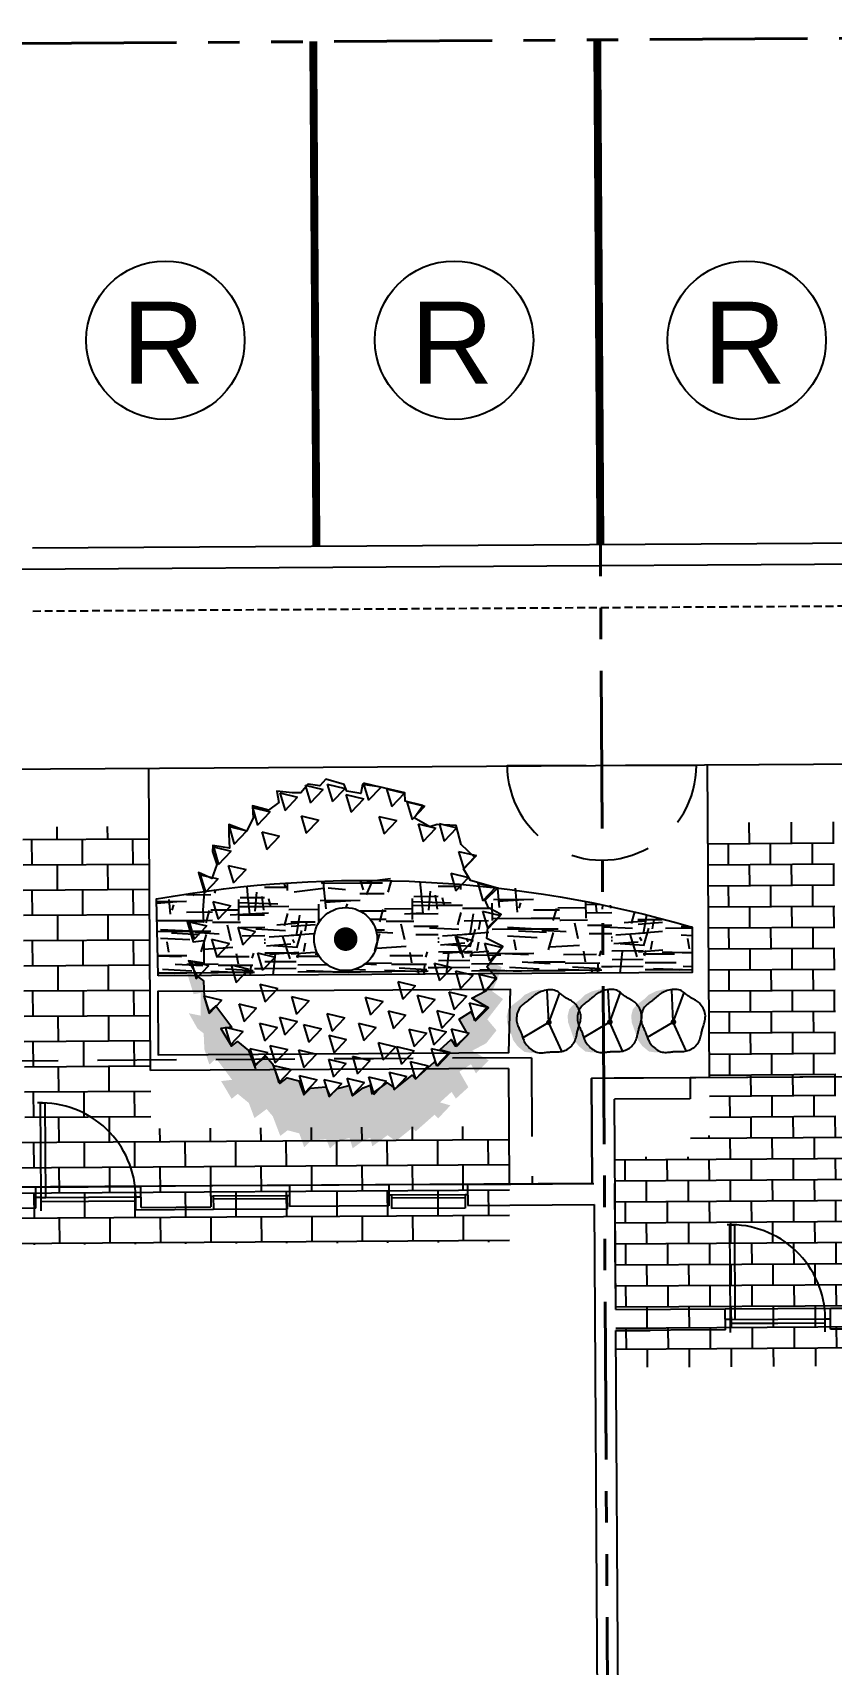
# Model space of a CAD drawing. Header units: feet. Extents: x 919634 to 928945, y 707022 to 708026.
# Drawn here: x 920883.5 to 920908.8, y 707231 to 707282.7 of the extents above; entities that cross this region are included whole.
import ezdxf
from ezdxf.enums import TextEntityAlignment as Align

# ---------------------------------------------------------------- set-up
doc = ezdxf.new("R2010")
doc.units = ezdxf.units.FT
doc.header["$LTSCALE"] = 20
doc.header["$MEASUREMENT"] = 0
for name, pattern in [('HIDDEN2', [0.1875, 0.125, -0.0625]), ('Site Plan$0$HIDDEN2', [0.1875, 0.125, -0.0625]), ('Site Plan$0$PHANTOM2', [1.25, 0.625, -0.125, 0.125, -0.125, 0.125, -0.125])]:
    doc.linetypes.add(name, pattern=pattern)
for name, color, linetype in [('-u-site-utility clear zone', 252, 'HIDDEN2'), ('-u-site-xref', 7, 'Continuous'), ('LP-ANNO-LABL-SHRB', 2, 'Continuous'), ('Site Plan$0$-u-site-bldg_interior', 252, 'Continuous'), ('Site Plan$0$-u-site-parking_overhang', 252, 'Site Plan$0$HIDDEN2'), ('Site Plan$0$A-SILL', 4, 'Continuous'), ('Site Plan$0$SP-BLDG-ROOF ABOVE', 4, 'Site Plan$0$HIDDEN2'), ('Site Plan$0$SP-LOT PAVERS', 254, 'Continuous'), ('Site Plan$0$SP-PARKING DESIGNATION', 254, 'Continuous'), ('x-Villa5-LP Block$0$L-002', 253, 'Continuous'), ('x-Villa5-LP Block$0$LK-SHRB-013M', 253, 'Continuous'), ('x-Villa5-LP Block$0$LK-SHRB-035M', 253, 'Continuous'), ('x-Villa5-LP Block$0$LK-SHRB-TRNK', 253, 'Continuous'), ('x-Villa5-LP Block$0$LK-TREE-013M', 253, 'Continuous'), ('x-Villa5-LP Block$0$LK-TREE-050M', 253, 'Continuous'), ('x-Villa5-LP Block$0$LK-TREE-TRNK', 253, 'Continuous'), ('x-Villa5-LP Block$0$LP-PATT-GRND', 253, 'Continuous'), ('x-Villa5-LP Block$0$LP-SHAR-BRDR-CONT', 253, 'Continuous'), ('x-Villa5-LP Block$0$LP-SHRB', 253, 'Continuous'), ('x-Villa5-LP Block$0$LP-TREE', 253, 'Continuous')]:
    doc.layers.add(name, color=color, linetype=linetype)
for name, color, linetype, lineweight in [('Site Plan$0$SP-CURB', 3, 'Continuous', 25), ('Site Plan$0$SP-LOT LINES', 252, 'Site Plan$0$PHANTOM2', 40), ('Site Plan$0$SP-PARKING-STRIPE', 252, 'Continuous', 25), ('Site Plan$0$SP-SIDEWALK', 2, 'Continuous', 25), ('SP-BUILDING-FOOTPRINT', 1, 'Continuous', 25)]:
    doc.layers.add(name, color=color, linetype=linetype, lineweight=lineweight)
for name, color, linetype, plot in [('x-Villa5-LP Block$0$-u-site-no_plot', 253, 'Continuous', False), ('x-Villa5-LP Block$0$LK-SHRB-SHAD', 253, 'Continuous', False), ('x-Villa5-LP Block$0$LK-TREE-SHAD', 253, 'Continuous', False)]:
    doc.layers.add(name, color=color, linetype=linetype, plot=plot)
doc.layers.get('-u-site-xref').off()
doc.styles.add('Site Plan$0$ARIAL', font='arial.ttf')

# ---------------------------------------------------------------- blocks, each defined once
blk = doc.blocks.new('Site Plan$0$DR1H902')
for p, q in [((-0.5, 0), (-0.5, 1)), ((-0.5, 1), (-0.45, 1)), ((-0.45, 0), (-0.45, 1)), ((-0.5, 0), (-0.45, 0))]:
    blk.add_line(p, q)
blk.add_arc((-0.5, 0), 1, 0, 91.707)
blk = doc.blocks.new('Site Plan$0$A$C4e4189c5')
at = {"layer": 'Site Plan$0$-u-site-bldg_interior'}
for p, q in [((-38, 4), (-40, 4)), ((-2, 5.5), (-38, 5.5)), ((-2, 4), (-38, 4)), ((-2, 4), (0, 4))]:
    blk.add_line(p, q, dxfattribs=at)
at = {"layer": 'Site Plan$0$-u-site-bldg_interior', "xscale": 35.99999999999999, "yscale": 35.99999999999999, "zscale": 95.99999999999997, "rotation": 179.9999999999935}
blk.add_blockref('Site Plan$0$DR1H902', (-20, 4), dxfattribs=at)
blk = doc.blocks.new('Site Plan')
at = {"layer": 'Site Plan$0$SP-LOT PAVERS', "extrusion": (-1.01273e-05, 0.001617, 0.999999)}
h = blk.add_hatch(dxfattribs=at)
h.set_pattern_fill('AR-B816', color=256, scale=0.1, angle=-179.6414)
h.set_pattern_definition([(180.3586, (920940.2527, 707260.8103), (0.005008, -0.799984), []), (270.3586, (920940.2527, 707260.8103), (0.804992, -0.794977), [0.8, -0.8])])
h.paths.add_polyline_path([(920882.497, 707245.198), (920887.276, 707245.228), (920898.619, 707245.299), (920898.596, 707248.966), (920887.253, 707248.895), (920887.193, 707258.478), (920883.193, 707258.452), (920883.253, 707248.87), (920882.474, 707248.865)])
h = blk.add_hatch(dxfattribs=at)
h.set_pattern_fill('AR-B816', color=256, scale=0.083333, angle=-179.6414)
h.set_pattern_definition([(180.3586, (920936.86813, 707258.7883), (0.004173, -0.666654), []), (270.3586, (920936.86813, 707258.7883), (0.670827, -0.662481), [0.666667, -0.666667])])
h.paths.add_polyline_path([(920904.964, 707248.672), (920904.349, 707248.668), (920904.354, 707248.001), (920901.95, 707247.986), (920901.991, 707241.32), (920912.824, 707241.387), (920912.806, 707244.387), (920912.139, 707244.383), (920912.116, 707248.05), (920909.71, 707248.035), (920909.706, 707248.701), (920908.964, 707248.697), (920908.904, 707258.613), (920904.904, 707258.588)])
at = {"layer": 'Site Plan$0$-u-site-bldg_interior', "extrusion": (-1.01273e-05, 0.001617, 0.999999)}
for p, q in [((920901.945, 707249.562, 0.053), (920901.219, 707249.558, 0.053)), ((920901.24, 707246.224, 0.059), (920901.219, 707249.558, 0.053)), ((920904.349, 707249.577, 0.053), (920901.945, 707249.562, 0.053)), ((920904.349, 707249.577, 0.053), (920904.354, 707248.911, 0.054)), ((920904.354, 707248.911, 0.054), (920901.95, 707248.895, 0.054)), ((920901.991, 707242.229, 0.065), (920901.95, 707248.895, 0.054)), ((920897.359, 707246.2, 0.059), (920901.302, 707246.225, 0.059)), ((920901.987, 707242.896, 0.064), (920901.966, 707246.229, 0.059)), ((920883.61, 707246.114, 0.059), (920880.633, 707246.095, 0.059)), ((920883.61, 707246.115, 0.059), (920886.943, 707246.136, 0.059)), ((920883.614, 707245.447, 0.06), (920883.61, 707246.114, 0.059)), ((920883.778, 707245.782, 0.059), (920883.612, 707245.781, 0.059)), ((920883.778, 707245.782, 0.059), (920886.778, 707245.8, 0.059)), ((920883.781, 707245.365, 0.06), (920883.778, 707245.782, 0.059)), ((920886.778, 707245.8, 0.059), (920886.945, 707245.802, 0.059)), ((920886.781, 707245.384, 0.06), (920886.778, 707245.8, 0.059)), ((920889.152, 707246.149, 0.059), (920886.943, 707246.136, 0.059)), ((920886.947, 707245.468, 0.06), (920886.943, 707246.135, 0.059)), ((920891.652, 707246.165, 0.059), (920889.152, 707246.149, 0.059)), ((920889.152, 707246.149, 0.059), (920889.157, 707245.482, 0.06)), ((920889.238, 707245.82, 0.059), (920889.155, 707245.819, 0.059)), ((920891.571, 707245.835, 0.059), (920889.238, 707245.82, 0.059)), ((920889.238, 707245.82, 0.059), (920889.241, 707245.399, 0.06)), ((920891.572, 707245.742, 0.059), (920889.238, 707245.727, 0.059)), ((920891.654, 707245.835, 0.059), (920891.571, 707245.835, 0.059)), ((920891.571, 707245.835, 0.059), (920891.574, 707245.414, 0.06)), ((920894.796, 707246.185, 0.059), (920891.652, 707246.165, 0.059)), ((920891.652, 707246.164, 0.059), (920891.657, 707245.498, 0.06)), ((920897.296, 707246.2, 0.059), (920894.796, 707246.185, 0.059)), ((920894.796, 707246.184, 0.059), (920894.801, 707245.517, 0.06)), ((920894.882, 707245.855, 0.059), (920894.798, 707245.855, 0.059)), ((920897.215, 707245.87, 0.059), (920894.882, 707245.855, 0.059)), ((920894.882, 707245.855, 0.059), (920894.884, 707245.435, 0.06)), ((920897.216, 707245.777, 0.059), (920894.882, 707245.763, 0.059)), ((920897.298, 707245.87, 0.059), (920897.215, 707245.87, 0.059)), ((920897.215, 707245.87, 0.059), (920897.218, 707245.449, 0.06)), ((920897.296, 707246.2, 0.059), (920897.3, 707245.533, 0.06)), ((920883.614, 707245.447, 0.06), (920880.638, 707245.429, 0.06)), ((920883.779, 707245.657, 0.059), (920886.779, 707245.675, 0.059)), ((920889.241, 707245.399, 0.06), (920886.781, 707245.384, 0.06)), ((920886.947, 707245.468, 0.06), (920889.157, 707245.482, 0.06)), ((920891.574, 707245.414, 0.06), (920889.241, 707245.399, 0.06)), ((920894.801, 707245.517, 0.06), (920891.657, 707245.498, 0.06)), ((920897.218, 707245.449, 0.06), (920894.884, 707245.435, 0.06)), ((920897.3, 707245.533, 0.06), (920901.304, 707245.558, 0.06)), ((920901.304, 707245.558, 0.06), (920901.544, 707207.142, 0.122)), ((920901.991, 707242.229, 0.065), (920905.463, 707242.251, 0.065)), ((920905.463, 707242.251, 0.065), (920908.796, 707242.272, 0.065)), ((920905.467, 707241.584, 0.066), (920905.463, 707242.251, 0.065)), ((920908.796, 707242.272, 0.065), (920913.708, 707242.302, 0.065)), ((920908.8, 707241.605, 0.066), (920908.796, 707242.272, 0.065)), ((920905.467, 707241.584, 0.066), (920901.996, 707241.562, 0.066)), ((920901.996, 707241.562, 0.066), (920903.079, 707241.569, 0.066)), ((920902.223, 707205.146, 0.125), (920901.996, 707241.562, 0.066)), ((920905.631, 707241.918, 0.066), (920905.465, 707241.917, 0.066)), ((920905.631, 707241.918, 0.066), (920908.631, 707241.937, 0.066)), ((920905.634, 707241.502, 0.066), (920905.631, 707241.918, 0.066)), ((920905.632, 707241.793, 0.066), (920908.632, 707241.812, 0.066)), ((920908.631, 707241.937, 0.066), (920908.798, 707241.938, 0.066)), ((920908.634, 707241.521, 0.066), (920908.631, 707241.937, 0.066)), ((920913.712, 707241.636, 0.066), (920908.8, 707241.605, 0.066))]:
    blk.add_line(p, q, dxfattribs=at)
at = {"layer": 'Site Plan$0$-u-site-parking_overhang', "ltscale": 0.1, "extrusion": (-1.01273e-05, 0.001617, 0.999999)}
blk.add_line((920883.519, 707264.373, 0.029), (920938.518, 707264.718, 0.029), dxfattribs=at)
at = {"layer": 'Site Plan$0$A-SILL', "extrusion": (-1.01273e-05, 0.001617, 0.999999)}
blk.add_line((920909.706, 707249.611, 0.053), (920904.349, 707249.577, 0.053), dxfattribs=at)
at = {"layer": 'Site Plan$0$SP-BLDG-ROOF ABOVE', "extrusion": (-1.01273e-05, 0.001617, 0.999999)}
for p, q in [((920899.321, 707250.213, 0.052), (920881.746, 707250.103, 0.052)), ((920899.321, 707250.212, 0.052), (920881.746, 707250.102, 0.052)), ((920899.321, 707250.213, 0.052), (920899.346, 707246.213, 0.059))]:
    blk.add_line(p, q, dxfattribs=at)
at = {"layer": 'Site Plan$0$SP-CURB'}
for p, q in [((920883.507, 707266.373), (920938.505, 707266.718)), ((920882.841, 707265.703), (920939.18, 707266.055))]:
    blk.add_line(p, q, dxfattribs=at)
at = {"layer": 'Site Plan$0$SP-LOT LINES', "ltscale": 0.4, "extrusion": (-1.01273e-05, 0.001617, 0.999999)}
for p, q in [((920843.074, 707282.111, 0), (920938.405, 707282.708)), ((920901.406, 707282.476, 0), (920901.969, 707192.478, 0.146))]:
    blk.add_line(p, q, dxfattribs=at)
at = {"layer": 'Site Plan$0$SP-PARKING DESIGNATION'}
for centre in [(920887.72, 707272.957), (920896.871, 707272.957), (920906.144, 707272.957)]:
    blk.add_circle(centre, 2.511, dxfattribs=at)
at = {"layer": 'Site Plan$0$SP-PARKING-STRIPE', "const_width": 0.25}
for points in [[(920892.406, 707282.43), (920892.506, 707266.43)], [(920901.406, 707282.486), (920901.506, 707266.487)]]:
    blk.add_lwpolyline(points, dxfattribs=at)
at = {"layer": 'Site Plan$0$SP-SIDEWALK'}
blk.add_line((920602.235, 707257.6), (920957.573, 707259.827), dxfattribs=at)
at = {"layer": 'Site Plan$0$SP-SIDEWALK', "extrusion": (-1.01273e-05, 0.001617, 0.999999)}
for p, q in [((920843.218, 707259.111, 0.037), (920938.549, 707259.708, 0.037)), ((920887.253, 707249.804, 0.053), (920887.193, 707259.387, 0.037)), ((920904.964, 707249.581, 0.053), (920904.904, 707259.48, 0.037)), ((920898.596, 707249.875, 0.053), (920887.253, 707249.804, 0.053)), ((920898.596, 707249.875, 0.053), (920898.619, 707246.209, 0.059))]:
    blk.add_line(p, q, dxfattribs=at)
at = {"layer": 'Site Plan$0$-u-site-bldg_interior', "extrusion": (-1.01273e-05, 0.001617, 0.999999), "xscale": 0.08333333333333341, "yscale": 0.08333333333333341, "zscale": 0.08333333333333341, "rotation": 180.3586381331032}
for p in [(920883.61, 707245.205, 1134.174), (920905.462, 707241.343, 1134.26)]:
    blk.add_blockref('Site Plan$0$A$C4e4189c5', p, dxfattribs=at)
at = {"layer": 'Site Plan$0$SP-PARKING DESIGNATION', "style": 'Site Plan$0$ARIAL'}
for p in [(920887.652, 707271.578, 0), (920896.802, 707271.578, 0), (920906.076, 707271.578, 0)]:
    blk.add_text('R', height=2.6, dxfattribs=at).set_placement(p, align=Align.CENTER)
blk = doc.blocks.new('x-Villa5-LP Block$0$TREE-EVGR-001')
at = {"layer": 'x-Villa5-LP Block$0$LK-TREE-SHAD'}
blk.add_hatch(color=256, dxfattribs=at).paths.add_polyline_path([(0.109, -0.4758), (0.1079, -0.5039), (0.1722, -0.4845), (0.1683, -0.4622), (0.2405, -0.4622), (0.2327, -0.5), (0.2814, -0.4728), (0.297, -0.4533), (0.3476, -0.4513), (0.3963, -0.4359), (0.3769, -0.4143), (0.4451, -0.3637), (0.449, -0.3988), (0.5055, -0.3656), (0.4899, -0.3462), (0.5191, -0.3111), (0.5673, -0.2935), (0.5386, -0.2546), (0.562, -0.2351), (0.6244, -0.2118), (0.6068, -0.1884), (0.6166, -0.1514), (0.6614, -0.1358), (0.64, -0.1144), (0.6361, -0.0657), (0.6653, -0.054), (0.6419, -0.0287), (0.6322, 0.0083), (0.6653, 0.0181), (0.64, 0.0531), (0.6322, 0.0745), (0.6594, 0.0804), (0.6244, 0.1291), (0.6341, 0.1427), (0.6438, 0.1544), (0.601, 0.2089), (0.6127, 0.2187), (0.5601, 0.279), (0.5717, 0.2907), (0.5308, 0.3297), (0.5211, 0.2966), (0.4879, 0.3336), (0.5094, 0.3472), (0.4735, 0.3871), (0.4236, 0.3589), (0.4003, 0.3959), (0.4295, 0.4115), (0.3886, 0.4524), (0.3574, 0.3998), (0.334, 0.4446), (0.2931, 0.4777), (0.258, 0.4485), (0.1937, 0.4991), (0.1683, 0.4644), (0.1333, 0.4806), (0.0923, 0.4952), (0.0746, 0.4614), (0.091, 0.4485), (0.1261, 0.4777), (0.167, 0.4446), (0.1904, 0.3998), (0.2216, 0.4524), (0.2625, 0.4115), (0.2333, 0.3959), (0.2566, 0.3589), (0.3065, 0.3871), (0.3424, 0.3472), (0.3209, 0.3336), (0.3541, 0.2966), (0.3638, 0.3297), (0.4047, 0.2907), (0.3931, 0.279), (0.4457, 0.2187), (0.434, 0.2089), (0.4768, 0.1544), (0.4671, 0.1427), (0.4574, 0.1291), (0.4924, 0.0804), (0.4652, 0.0745), (0.473, 0.0531), (0.4983, 0.0181), (0.4652, 0.0083), (0.4749, -0.0287), (0.4983, -0.054), (0.4691, -0.0657), (0.473, -0.1144), (0.4944, -0.1358), (0.4496, -0.1514), (0.4398, -0.1884), (0.4574, -0.2118), (0.395, -0.2351), (0.3716, -0.2546), (0.4003, -0.2935), (0.3521, -0.3111), (0.3229, -0.3462), (0.3385, -0.3656), (0.282, -0.3988), (0.2781, -0.3637), (0.2099, -0.4143), (0.2293, -0.4359), (0.1806, -0.4513), (0.13, -0.4533), (0.1144, -0.4728)])
at = {"layer": 'x-Villa5-LP Block$0$LK-TREE-013M'}
for p, q in [((-0.1749, 0.4209), (-0.1609, 0.4775)), ((-0.1189, 0.4371), (-0.1609, 0.4775)), ((-0.0858, 0.4354), (-0.0718, 0.4921)), ((-0.0297, 0.4516), (-0.0718, 0.4921)), ((0.0161, 0.4409), (0.0301, 0.4975)), ((0.0721, 0.4571), (0.0301, 0.4975)), ((0.1143, 0.4227), (0.1284, 0.4793)), ((0.1704, 0.4389), (0.1284, 0.4793)), ((-0.2768, 0.3609), (-0.2628, 0.4175)), ((-0.2208, 0.3771), (-0.2628, 0.4175)), ((-0.1749, 0.4209), (-0.1189, 0.4371)), ((-0.0858, 0.4354), (-0.0297, 0.4516)), ((0.0161, 0.4409), (0.0721, 0.4571)), ((0.1143, 0.4227), (0.1704, 0.4389)), ((0.2053, 0.3918), (0.2193, 0.4484)), ((0.2614, 0.408), (0.2193, 0.4484)), ((-0.2768, 0.3609), (-0.2208, 0.3771)), ((-0.2077, 0.3354), (-0.1937, 0.3921)), ((-0.1516, 0.3516), (-0.1937, 0.3921)), ((-0.0076, 0.3482), (0.0065, 0.4048)), ((-0.0076, 0.3482), (0.0485, 0.3643)), ((0.0485, 0.3643), (0.0065, 0.4048)), ((0.1034, 0.3482), (0.1174, 0.4048)), ((0.1034, 0.3482), (0.1595, 0.3643)), ((0.1595, 0.3643), (0.1174, 0.4048)), ((0.1702, 0.3272), (0.1842, 0.3838)), ((0.2262, 0.3433), (0.1842, 0.3838)), ((0.2053, 0.3918), (0.2614, 0.408)), ((0.2872, 0.3336), (0.3012, 0.3902)), ((0.3432, 0.3498), (0.3012, 0.3902)), ((-0.366, 0.2991), (-0.352, 0.3557)), ((-0.366, 0.2991), (-0.3099, 0.3152)), ((-0.3099, 0.3152), (-0.352, 0.3557)), ((-0.2077, 0.3354), (-0.1516, 0.3516)), ((0.0779, 0.2809), (0.092, 0.3375)), ((0.134, 0.297), (0.092, 0.3375)), ((0.1702, 0.3272), (0.2262, 0.3433)), ((0.229, 0.2882), (0.243, 0.3448)), ((0.285, 0.3043), (0.243, 0.3448)), ((0.2824, 0.2625), (0.2964, 0.3191)), ((0.2872, 0.3336), (0.3432, 0.3498)), ((0.3384, 0.2786), (0.2964, 0.3191)), ((0.349, 0.27), (0.3631, 0.3266)), ((0.4051, 0.2861), (0.3631, 0.3266)), ((-0.3648, 0.2323), (-0.3507, 0.2889)), ((-0.3087, 0.2485), (-0.3507, 0.2889)), ((0.0779, 0.2809), (0.134, 0.297)), ((0.1798, 0.2263), (0.1939, 0.283)), ((0.2359, 0.2425), (0.1939, 0.283)), ((0.229, 0.2882), (0.285, 0.3043)), ((0.2824, 0.2625), (0.3384, 0.2786)), ((0.349, 0.27), (0.4051, 0.2861)), ((-0.4351, 0.1972), (-0.4211, 0.2539)), ((-0.4351, 0.1972), (-0.3791, 0.2134)), ((-0.3791, 0.2134), (-0.4211, 0.2539)), ((-0.3648, 0.2323), (-0.3087, 0.2485)), ((0.1362, 0.1645), (0.1502, 0.2211)), ((0.1922, 0.1807), (0.1502, 0.2211)), ((0.1798, 0.2263), (0.2359, 0.2425)), ((0.2872, 0.1991), (0.3012, 0.2557)), ((0.2872, 0.1991), (0.3432, 0.2152)), ((0.3432, 0.2152), (0.3012, 0.2557)), ((0.3428, 0.159), (0.3568, 0.2156)), ((0.3988, 0.1752), (0.3568, 0.2156)), ((0.3909, 0.2027), (0.4049, 0.2593)), ((0.3909, 0.2027), (0.4469, 0.2189)), ((0.4469, 0.2189), (0.4049, 0.2593)), ((-0.4769, 0.1331), (-0.4629, 0.1898)), ((-0.4209, 0.1493), (-0.4629, 0.1898)), ((-0.3896, 0.1081), (-0.3756, 0.1648)), ((-0.3336, 0.1243), (-0.3756, 0.1648)), ((0.1362, 0.1645), (0.1922, 0.1807)), ((0.229, 0.1336), (0.243, 0.1902)), ((0.285, 0.1498), (0.243, 0.1902)), ((0.329, 0.1009), (0.3431, 0.1575)), ((0.3428, 0.159), (0.3988, 0.1752)), ((0.3851, 0.117), (0.3431, 0.1575)), ((0.4236, 0.1354), (0.4377, 0.192)), ((0.4797, 0.1516), (0.4377, 0.192)), ((-0.497, 0.0591), (-0.4829, 0.1157)), ((-0.4409, 0.0752), (-0.4829, 0.1157)), ((-0.4769, 0.1331), (-0.4209, 0.1493)), ((-0.3896, 0.1081), (-0.3336, 0.1243)), ((0.1853, 0.0609), (0.1993, 0.1175)), ((0.2413, 0.077), (0.1993, 0.1175)), ((0.229, 0.1336), (0.285, 0.1498)), ((0.329, 0.1009), (0.3851, 0.117)), ((0.4236, 0.1354), (0.4797, 0.1516)), ((0.4382, 0.07), (0.4522, 0.1266)), ((0.4942, 0.0861), (0.4522, 0.1266)), ((-0.497, 0.0591), (-0.4409, 0.0752)), ((-0.4597, 0.0038), (-0.4457, 0.0604)), ((-0.4036, 0.0199), (-0.4457, 0.0604)), ((0.1853, 0.0609), (0.2413, 0.077)), ((0.2672, 0.0391), (0.2812, 0.0957)), ((0.2672, 0.0391), (0.3232, 0.0552)), ((0.3232, 0.0552), (0.2812, 0.0957)), ((0.3727, 0.0191), (0.3867, 0.0757)), ((0.4287, 0.0352), (0.3867, 0.0757)), ((0.4382, 0.07), (0.4942, 0.0861)), ((0.4418, 0.0009), (0.4559, 0.0575)), ((0.4979, 0.017), (0.4559, 0.0575)), ((-0.4933, -0.0555), (-0.4793, 0.0011)), ((-0.4373, -0.0393), (-0.4793, 0.0011)), ((-0.4597, 0.0038), (-0.4036, 0.0199)), ((0.3054, -0.0555), (0.3194, 0.0011)), ((0.3614, -0.0393), (0.3194, 0.0011)), ((0.3727, 0.0191), (0.4287, 0.0352)), ((0.4418, 0.0009), (0.4979, 0.017)), ((-0.4933, -0.0555), (-0.4373, -0.0393)), ((0.2362, -0.061), (0.2503, -0.0043)), ((0.2362, -0.061), (0.2923, -0.0448)), ((0.2923, -0.0448), (0.2503, -0.0043)), ((0.3054, -0.0555), (0.3614, -0.0393)), ((0.3818, -0.0573), (0.3958, -0.0007)), ((0.3818, -0.0573), (0.4378, -0.0412)), ((0.4378, -0.0412), (0.3958, -0.0007)), ((0.4455, -0.0719), (0.4595, -0.0152)), ((0.5015, -0.0557), (0.4595, -0.0152)), ((-0.4899, -0.1256), (-0.4759, -0.0689)), ((-0.4338, -0.1094), (-0.4759, -0.0689)), ((-0.3933, -0.1391), (-0.3792, -0.0825)), ((-0.3372, -0.123), (-0.3792, -0.0825)), ((0.2708, -0.1355), (0.2848, -0.0789)), ((0.3269, -0.1193), (0.2848, -0.0789)), ((0.3509, -0.1519), (0.3649, -0.0953)), ((0.4069, -0.1357), (0.3649, -0.0953)), ((0.4327, -0.1501), (0.4468, -0.0934)), ((0.4455, -0.0719), (0.5015, -0.0557)), ((0.4888, -0.1339), (0.4468, -0.0934)), ((-0.4899, -0.1256), (-0.4338, -0.1094)), ((-0.466, -0.2064), (-0.452, -0.1498)), ((-0.41, -0.1903), (-0.452, -0.1498)), ((-0.3933, -0.1391), (-0.3372, -0.123)), ((0.1817, -0.1737), (0.1957, -0.1171)), ((0.2377, -0.1575), (0.1957, -0.1171)), ((0.2471, -0.2119), (0.2612, -0.1553)), ((0.3032, -0.1957), (0.2612, -0.1553)), ((0.2708, -0.1355), (0.3269, -0.1193)), ((0.3509, -0.1519), (0.4069, -0.1357)), ((0.4327, -0.1501), (0.4888, -0.1339)), ((-0.466, -0.2064), (-0.41, -0.1903)), ((0.1817, -0.1737), (0.2377, -0.1575)), ((0.2471, -0.2119), (0.3032, -0.1957)), ((0.3363, -0.2428), (0.3503, -0.1862)), ((0.3923, -0.2266), (0.3503, -0.1862)), ((0.4, -0.2319), (0.414, -0.1753)), ((0.456, -0.2157), (0.414, -0.1753)), ((-0.4206, -0.2937), (-0.4065, -0.2371)), ((-0.3645, -0.2775), (-0.4065, -0.2371)), ((-0.3423, -0.2646), (-0.3283, -0.208)), ((-0.3423, -0.2646), (-0.2863, -0.2484)), ((-0.2863, -0.2484), (-0.3283, -0.208)), ((0.0416, -0.281), (0.0556, -0.2244)), ((0.0976, -0.2648), (0.0556, -0.2244)), ((0.1416, -0.2737), (0.1557, -0.2171)), ((0.1416, -0.2737), (0.1977, -0.2575)), ((0.1977, -0.2575), (0.1557, -0.2171)), ((0.2653, -0.2755), (0.2794, -0.2189)), ((0.2653, -0.2755), (0.3214, -0.2594)), ((0.3214, -0.2594), (0.2794, -0.2189)), ((0.3363, -0.2428), (0.3923, -0.2266)), ((0.3454, -0.3064), (0.3594, -0.2498)), ((0.4014, -0.2903), (0.3594, -0.2498)), ((0.4, -0.2319), (0.456, -0.2157)), ((-0.4206, -0.2937), (-0.3645, -0.2775)), ((-0.0403, -0.3428), (-0.0263, -0.2862)), ((0.0157, -0.3266), (-0.0263, -0.2862)), ((0.0416, -0.281), (0.0976, -0.2648)), ((0.0798, -0.3646), (0.0938, -0.308)), ((0.1358, -0.3485), (0.0938, -0.308)), ((0.2035, -0.341), (0.2175, -0.2844)), ((0.2595, -0.3248), (0.2175, -0.2844)), ((0.3454, -0.3064), (0.4014, -0.2903)), ((-0.3605, -0.3683), (-0.3465, -0.3116)), ((-0.3605, -0.3683), (-0.3045, -0.3521)), ((-0.3045, -0.3521), (-0.3465, -0.3116)), ((-0.2957, -0.4188), (-0.2817, -0.3621)), ((-0.2397, -0.4026), (-0.2817, -0.3621)), ((-0.2368, -0.3719), (-0.2228, -0.3153)), ((-0.2368, -0.3719), (-0.1808, -0.3557)), ((-0.1808, -0.3557), (-0.2228, -0.3153)), ((-0.0403, -0.3428), (0.0157, -0.3266)), ((0.0798, -0.3646), (0.1358, -0.3485)), ((0.2035, -0.341), (0.2595, -0.3248)), ((0.2781, -0.3846), (0.2921, -0.328)), ((0.3341, -0.3685), (0.2921, -0.328)), ((-0.2957, -0.4188), (-0.2397, -0.4026)), ((-0.2077, -0.461), (-0.1937, -0.4044)), ((-0.1516, -0.4448), (-0.1937, -0.4044)), ((-0.1222, -0.421), (-0.1082, -0.3644)), ((-0.1222, -0.421), (-0.0661, -0.4048)), ((-0.0661, -0.4048), (-0.1082, -0.3644)), ((-0.0021, -0.4264), (0.0119, -0.3698)), ((-0.0021, -0.4264), (0.0539, -0.4103)), ((0.0539, -0.4103), (0.0119, -0.3698)), ((0.178, -0.4519), (0.192, -0.3953)), ((0.2341, -0.4357), (0.192, -0.3953)), ((0.2781, -0.3846), (0.3341, -0.3685)), ((-0.2077, -0.461), (-0.1516, -0.4448)), ((-0.0585, -0.4974), (-0.0445, -0.4407)), ((-0.0025, -0.4812), (-0.0445, -0.4407)), ((0.067, -0.4919), (0.0811, -0.4353)), ((0.1231, -0.4757), (0.0811, -0.4353)), ((0.178, -0.4519), (0.2341, -0.4357)), ((-0.0585, -0.4974), (-0.0025, -0.4812)), ((0.067, -0.4919), (0.1231, -0.4757))]:
    blk.add_line(p, q, dxfattribs=at)
at = {"layer": 'x-Villa5-LP Block$0$LK-TREE-050M'}
for points in [[(0.3015, 0.3842), (0.2566, 0.3589), (0.2333, 0.3959), (0.2625, 0.4115), (0.2216, 0.4524), (0.1904, 0.3998), (0.167, 0.4446), (0.1261, 0.4777), (0.091, 0.4485), (0.0267, 0.4991), (0.0013, 0.4485), (-0.0337, 0.4524), (-0.0747, 0.4952), (-0.0961, 0.4543), (-0.1214, 0.4446), (-0.1585, 0.4835), (-0.1838, 0.3979), (-0.2208, 0.3764), (-0.2578, 0.4115), (-0.2988, 0.3686), (-0.3592, 0.3531), (-0.3631, 0.2927), (-0.3553, 0.2693), (-0.3845, 0.2206), (-0.4235, 0.2479), (-0.4371, 0.1914), (-0.4644, 0.1914), (-0.4839, 0.1096), (-0.4917, 0.057), (-0.4625, 0.0512), (-0.4703, 0.0064), (-0.4917, -0.0014), (-0.5092, -0.0599), (-0.4878, -0.0793), (-0.4936, -0.1163), (-0.4664, -0.1397), (-0.4664, -0.167), (-0.4722, -0.2157), (-0.4352, -0.2098), (-0.4118, -0.2429), (-0.4254, -0.2936), (-0.3865, -0.2916), (-0.3455, -0.3131), (-0.367, -0.3695), (-0.3358, -0.3695), (-0.291, -0.3676), (-0.3007, -0.4202), (-0.2812, -0.4221), (-0.2403, -0.4085), (-0.1955, -0.4241), (-0.215, -0.4669), (-0.1546, -0.4494), (-0.0941, -0.4533), (-0.0571, -0.4513), (-0.0591, -0.5039), (0.0052, -0.4845), (0.0013, -0.4513), (0.0735, -0.4513), (0.0657, -0.5), (0.1144, -0.4728), (0.13, -0.4533), (0.1806, -0.4513), (0.2235, -0.4377)], [(0.3989, -0.2916), (0.3716, -0.2546), (0.395, -0.2351), (0.4574, -0.2118), (0.4398, -0.1884), (0.4496, -0.1514), (0.4944, -0.1358), (0.473, -0.1144), (0.4691, -0.0657), (0.4983, -0.054), (0.4749, -0.0287), (0.4652, 0.0083), (0.4983, 0.0181), (0.473, 0.0531), (0.4652, 0.0745), (0.4924, 0.0804), (0.4574, 0.1291), (0.4671, 0.1427), (0.4768, 0.1544), (0.434, 0.2089), (0.4457, 0.2187), (0.3931, 0.279), (0.4047, 0.2907), (0.3638, 0.3297), (0.3541, 0.2966), (0.3209, 0.3336), (0.3424, 0.3472), (0.3073, 0.3862)], [(0.2274, -0.4338), (0.2099, -0.4143), (0.2781, -0.3637), (0.282, -0.3988), (0.3385, -0.3656), (0.3229, -0.3462), (0.3521, -0.3111), (0.4106, -0.2897)]]:
    blk.add_lwpolyline(points, dxfattribs=at)
at = {"layer": 'x-Villa5-LP Block$0$LK-TREE-TRNK', "const_width": 0.0375}
blk.add_lwpolyline([(-0.007, -0.0174, 1), (0.007, 0.0174, 1)], format="xyb", close=True, dxfattribs=at)
blk = doc.blocks.new('x-Villa5-LP Block$0$SHRUB-LRG-121')
at = {"layer": 'x-Villa5-LP Block$0$LK-SHRB-SHAD'}
blk.add_hatch(color=256, dxfattribs=at).paths.add_polyline_path([(0.207, 0.499), (0.295, 0.508), (0.412, 0.491), (0.524, 0.398), (0.6, 0.292), (0.643, 0.158), (0.699, -0.002), (0.704, -0.11), (0.678, -0.216), (0.611, -0.291), (0.475, -0.393), (0.41, -0.458), (0.291, -0.516), (0.168, -0.546), (0.088, -0.542), (0.064, -0.531), (0.153, -0.508), (0.239, -0.458), (0.315, -0.391), (0.418, -0.317), (0.503, -0.222), (0.539, -0.136), (0.539, -0.008), (0.505, 0.102), (0.464, 0.184), (0.431, 0.277), (0.367, 0.385), (0.289, 0.456), (0.241, 0.484)])
at = {"layer": 'x-Villa5-LP Block$0$LK-SHRB-013M'}
for p, q in [((-0.21, 0.481), (0.003, 0.005)), ((0.003, 0.005), (-0.183, -0.49)), ((0.024, 0.012), (0.439, 0.254))]:
    blk.add_line(p, q, dxfattribs=at)
at = {"layer": 'x-Villa5-LP Block$0$LK-SHRB-035M'}
blk.add_line((0.003, -0.004), (0.025, -0.54), dxfattribs=at)
blk.add_lwpolyline([(0.366, -0.351), (0.382, -0.34), (0.398, -0.328), (0.416, -0.314), (0.433, -0.3), (0.451, -0.284), (0.467, -0.267), (0.483, -0.248), (0.497, -0.228), (0.509, -0.206), (0.519, -0.182), (0.527, -0.157), (0.534, -0.132), (0.538, -0.106), (0.54, -0.081), (0.541, -0.056), (0.539, -0.031), (0.536, -0.008), (0.532, 0.014), (0.526, 0.034), (0.519, 0.054), (0.511, 0.073), (0.504, 0.09), (0.496, 0.107), (0.489, 0.122), (0.483, 0.137), (0.477, 0.151), (0.471, 0.164), (0.466, 0.177), (0.461, 0.19), (0.456, 0.204), (0.451, 0.217), (0.446, 0.232), (0.441, 0.247), (0.435, 0.263), (0.429, 0.28), (0.421, 0.297), (0.413, 0.315), (0.403, 0.333), (0.391, 0.352), (0.378, 0.371), (0.362, 0.39), (0.345, 0.409), (0.326, 0.427), (0.305, 0.444), (0.284, 0.46), (0.262, 0.474), (0.239, 0.486), (0.215, 0.495), (0.192, 0.502), (0.168, 0.506), (0.145, 0.507), (0.122, 0.507), (0.1, 0.506), (0.079, 0.504), (0.059, 0.502), (0.04, 0.499), (0.022, 0.498), (0.006, 0.496), (-0.009, 0.495), (-0.024, 0.494), (-0.039, 0.494), (-0.055, 0.494), (-0.071, 0.493), (-0.088, 0.494), (-0.107, 0.494), (-0.126, 0.494), (-0.147, 0.493), (-0.169, 0.492), (-0.191, 0.489), (-0.214, 0.486), (-0.236, 0.48), (-0.259, 0.473), (-0.281, 0.464), (-0.302, 0.453), (-0.323, 0.44), (-0.342, 0.426), (-0.361, 0.41), (-0.378, 0.392), (-0.393, 0.374), (-0.407, 0.355), (-0.419, 0.335), (-0.429, 0.314), (-0.438, 0.293), (-0.445, 0.272), (-0.452, 0.252), (-0.457, 0.232), (-0.462, 0.213), (-0.466, 0.195), (-0.469, 0.178), (-0.473, 0.163), (-0.477, 0.148), (-0.481, 0.133), (-0.485, 0.118), (-0.489, 0.102), (-0.494, 0.086), (-0.5, 0.068), (-0.506, 0.048), (-0.513, 0.027), (-0.519, 0.004), (-0.525, -0.02), (-0.529, -0.045), (-0.532, -0.07), (-0.533, -0.097), (-0.531, -0.123), (-0.525, -0.15), (-0.517, -0.177), (-0.507, -0.203), (-0.495, -0.228), (-0.481, -0.252), (-0.466, -0.274), (-0.45, -0.295), (-0.434, -0.313), (-0.418, -0.328), (-0.402, -0.341), (-0.386, -0.352), (-0.371, -0.362), (-0.356, -0.37), (-0.342, -0.377), (-0.328, -0.384), (-0.315, -0.39), (-0.303, -0.397), (-0.291, -0.403), (-0.28, -0.411), (-0.268, -0.418), (-0.257, -0.427), (-0.245, -0.436), (-0.233, -0.446), (-0.219, -0.457), (-0.205, -0.469), (-0.19, -0.482), (-0.173, -0.495), (-0.155, -0.507), (-0.136, -0.519), (-0.114, -0.529), (-0.092, -0.537), (-0.067, -0.542), (-0.04, -0.545), (-0.013, -0.545), (0.016, -0.542), (0.045, -0.538), (0.073, -0.532), (0.101, -0.524), (0.127, -0.515), (0.151, -0.506), (0.172, -0.496), (0.191, -0.486), (0.208, -0.475), (0.224, -0.465), (0.237, -0.455), (0.25, -0.444), (0.261, -0.434), (0.272, -0.425), (0.283, -0.416), (0.293, -0.407), (0.304, -0.398), (0.314, -0.389), (0.326, -0.38), (0.338, -0.371), (0.351, -0.361)], close=True, dxfattribs=at)
at = {"layer": 'x-Villa5-LP Block$0$LK-SHRB-TRNK', "const_width": 0.0469}
blk.add_lwpolyline([(-0.023, 0, 1), (0.023, 0, 1)], format="xyb", close=True, dxfattribs=at)
blk = doc.blocks.new('x-Villa5-LP Block', base_point=(60.568, 154.949, 0))
at = {"layer": 'x-Villa5-LP Block$0$LP-PATT-GRND'}
h = blk.add_hatch(dxfattribs=at)
h.set_pattern_fill('LFX-WAVE', color=256, scale=5.5, angle=90, pattern_type=2)
h.set_pattern_definition([(0, (922465.188, 708503.373), (5.5, 5.5), [1.045, -4.455]), (0, (922465.078, 708503.648), (5.5, 5.5), [1.1, -4.4]), (3.1798, (922465.24305, 708503.0979), (93.50000276485, 5.499950732795), [0.991529, -98.1611345]), (0, (922465.023, 708503.868), (5.5, 5.5), [1.155, -4.345]), (0, (922464.913, 708504.143), (5.5, 5.5), [1.265, -4.235]), (0, (922464.858, 708504.363), (5.5, 5.5), [1.375, -4.125]), (0, (922464.858, 708504.638), (5.5, 5.5), [1.375, -4.125]), (0, (922464.913, 708504.858), (5.5, 5.5), [1.32, -4.18]), (357.6141, (922464.96805, 708505.13291), (5.499999702583, 6.74526e-06), [1.321144, -130.793388]), (357.3974, (922465.07805, 708505.40791), (5.50000261092, -1.880106e-06), [1.2112485, -119.913684]), (2.7263, (922465.18805, 708505.62791), (110.000001622354, 5.4999780975), [1.156309, -114.474569]), (353.991, (922465.29805, 708506.0129), (54.99999862998, -5.49999624615), [1.050775, -104.0265765]), (353.6598, (922465.35305, 708506.2879), (5.50000173822, 1.63716e-06), [0.996094, -48.8085235]), (7.125, (922465.35305, 708508.2679), (38.50000208915, 5.4999905504), [0.8868475, -43.4555715]), (356.4237, (922465.40805, 708508.1029), (5.50000221566, 1.58436e-06), [0.881716, -87.2899885]), (180, (922466.343, 708507.773), (-5.5, -5.5), [0.88, -4.62]), (353.6598, (922465.40805, 708506.5629), (5.50000173822, 1.63716e-06), [0.996094, -48.8085235]), (356.6335, (922465.46305, 708506.8379), (5.49999794399, -3.77604e-06), [0.936617, -92.7250115]), (356.4237, (922465.51805, 708507.1129), (5.50000221566, 1.58436e-06), [0.881716, -87.2899885]), (0, (922465.518, 708507.388), (5.5, 5.5), [0.88, -4.62]), (183.3665, (922467.16805, 708503.3179), (-87.99999627083, -5.50006029845), [0.936617, -92.7250115]), (180, (922467.168, 708503.593), (-5.5, -5.5), [0.99, -4.51]), (180, (922467.168, 708503.868), (-5.5, -5.5), [0.99, -4.51]), (180, (922467.168, 708504.088), (-5.5, -5.5), [0.935, -4.565]), (183.3665, (922467.16805, 708504.3079), (-87.99999627083, -5.50006029845), [0.936617, -92.7250115]), (183.3665, (922467.16805, 708504.6379), (-87.99999627083, -5.50006029845), [0.936617, -92.7250115]), (180, (922467.168, 708504.858), (-5.5, -5.5), [0.88, -4.62]), (183.5763, (922467.16805, 708505.1329), (-82.50000359884, -5.49994894532), [0.881716, -87.2899885]), (180, (922467.168, 708505.408), (-5.5, -5.5), [0.825, -4.675]), (180, (922467.168, 708505.628), (-5.5, -5.5), [0.825, -4.675]), (180, (922467.168, 708505.958), (-5.5, -5.5), [0.825, -4.675]), (183.3665, (922467.16805, 708508.2679), (-87.99999627083, -5.50006029845), [0.936617, -92.7250115]), (180, (922467.168, 708508.048), (-5.5, -5.5), [0.77, -4.73]), (0, (922466.343, 708507.718), (5.5, 5.5), [0.825, -4.675]), (180, (922467.168, 708507.443), (-5.5, -5.5), [0.825, -4.675]), (355.9144, (922466.39805, 708507.1679), (5.50000162715, 1.2189e-06), [0.7719635, -76.424216]), (180, (922467.168, 708506.893), (-5.5, -5.5), [0.77, -4.73]), (0, (922466.453, 708506.563), (5.5, 5.5), [0.715, -4.785]), (180, (922467.168, 708506.288), (-5.5, -5.5), [0.77, -4.73]), (354.2894, (922464.69305, 708503.2629), (5.4999991128, 9.8306e-07), [0.5527445, -54.7215735]), (352.875, (922464.69305, 708503.5379), (5.5000008539, 2.93376e-06), [0.4434265, -43.8989925]), (0, (922464.693, 708503.758), (5.5, 5.5), [0.33, -5.17]), (0, (922464.693, 708503.978), (5.5, 5.5), [0.275, -5.225]), (0, (922464.693, 708508.213), (5.5, 5.5), [0.715, -4.785]), (180, (922465.463, 708507.938), (-5.5, -5.5), [0.77, -4.73]), (0, (922464.693, 708507.553), (5.5, 5.5), [0.825, -4.675]), (180, (922465.518, 708507.278), (-5.5, -5.5), [0.825, -4.675]), (0, (922464.693, 708507.003), (5.5, 5.5), [0.77, -4.73]), (184.0856, (922465.46305, 708506.7279), (-71.50000081958, -5.49997872795), [0.7719635, -76.424216]), (0, (922464.693, 708504.253), (5.5, 5.5), [0.22, -5.28]), (180, (922464.858, 708504.528), (-5.5, -5.5), [0.165, -5.335]), (0, (922464.693, 708504.748), (5.5, 5.5), [0.22, -5.28]), (0, (922464.693, 708505.023), (5.5, 5.5), [0.275, -5.225]), (184.7636, (922465.35305, 708506.4529), (-60.50000520476, -5.49995342964), [0.662288, -65.5664845]), (0, (922464.693, 708506.123), (5.5, 5.5), [0.605, -4.895]), (174.2894, (922465.24305, 708505.7929), (-5.4999991128, -9.8306e-07), [0.5527445, -54.7215735]), (0, (922464.693, 708505.518), (5.5, 5.5), [0.44, -5.06]), (180, (922465.078, 708505.243), (-5.5, -5.5), [0.385, -5.115]), (0, (922468.213, 708503.373), (5.5, 5.5), [0.99, -4.51]), (0, (922468.158, 708503.648), (5.5, 5.5), [0.99, -4.51]), (3.3665, (922468.32305, 708503.0979), (87.99999627083, 5.50006029845), [0.936617, -92.7250115]), (0, (922468.048, 708503.868), (5.5, 5.5), [1.1, -4.4]), (0, (922467.993, 708504.143), (5.5, 5.5), [1.21, -4.29]), (0, (922467.938, 708504.363), (5.5, 5.5), [1.265, -4.235]), (0, (922467.883, 708504.638), (5.5, 5.5), [1.375, -4.125]), (0, (922467.938, 708504.858), (5.5, 5.5), [1.32, -4.18]), (357.6141, (922467.99305, 708505.13291), (5.499999702583, 6.74526e-06), [1.321144, -130.793388]), (357.5104, (922468.04805, 708505.40791), (5.499999076286, -5.713687e-06), [1.2661935, -125.353316]), (2.7263, (922468.21305, 708505.62791), (110.000001622354, 5.4999780975), [1.156309, -114.474569]), (353.991, (922468.32305, 708506.0129), (54.99999862998, -5.49999624615), [1.050775, -104.0265765]), (353.991, (922468.32305, 708506.2879), (54.99999862998, -5.49999624615), [1.050775, -104.0265765]), (6.7098, (922468.37805, 708508.2679), (44.00000284278, 5.4999737359), [0.941446, -93.203385]), (356.6335, (922468.43305, 708508.1029), (5.49999794399, -3.77604e-06), [0.936617, -92.7250115]), (180, (922469.368, 708507.773), (-5.5, -5.5), [0.77, -4.73]), (353.991, (922468.37805, 708506.5629), (54.99999862998, -5.49999624615), [1.050775, -104.0265765]), (356.6335, (922468.48805, 708506.8379), (5.49999794399, -3.77604e-06), [0.936617, -92.7250115]), (356.6335, (922468.48805, 708507.1129), (5.49999794399, -3.77604e-06), [0.936617, -92.7250115]), (0, (922468.488, 708507.388), (5.5, 5.5), [0.935, -4.565]), (180, (922468.213, 708503.318), (-5.5, -5.5), [1.045, -4.455]), (183.1798, (922468.15805, 708503.6479), (-93.50000276485, -5.499950732795), [0.991529, -98.1611345]), (180, (922468.048, 708503.868), (-5.5, -5.5), [0.88, -4.62]), (176.1859, (922467.99305, 708504.0329), (-5.49999912986, 2.41573e-06), [0.8268315, -81.8562965]), (184.3987, (922467.88305, 708504.3629), (-65.99999894278, -5.49999095865), [0.717112, -70.9941155]), (180, (922467.883, 708504.638), (-5.5, -5.5), [0.715, -4.785]), (180, (922467.883, 708504.858), (-5.5, -5.5), [0.715, -4.785]), (180, (922467.938, 708505.133), (-5.5, -5.5), [0.77, -4.73]), (180, (922468.048, 708505.408), (-5.5, -5.5), [0.88, -4.62]), (183.3665, (922468.10305, 708505.6829), (-87.99999627083, -5.50006029845), [0.936617, -92.7250115]), (180, (922468.213, 708505.958), (-5.5, -5.5), [1.045, -4.455]), (182.6026, (922468.37805, 708508.32291), (-115.49999625768, -5.50007805598), [1.2112485, -119.913684]), (180, (922468.488, 708508.048), (-5.5, -5.5), [1.32, -4.18]), (0, (922467.168, 708507.718), (5.5, 5.5), [1.32, -4.18]), (177.6141, (922468.48805, 708507.38791), (-5.499999702583, -6.74526e-06), [1.321144, -130.793388]), (0, (922467.168, 708507.113), (5.5, 5.5), [1.265, -4.235]), (177.5104, (922468.43305, 708506.83791), (-5.499999076286, 5.713687e-06), [1.2661935, -125.353316]), (0, (922467.168, 708506.563), (5.5, 5.5), [1.21, -4.29]), (177.2737, (922468.32305, 708506.23291), (-5.499999204285, -2.70514e-07), [1.156309, -114.474569]), (90, (922470.193, 708502.933), (-5.5, 3e-16), [0, -5.5]), (90, (922470.193, 708508.323), (-5.5, 3e-16), [0, -5.5]), (0, (922469.203, 708503.263), (5.5, 5.5), [0.99, -4.51]), (0, (922469.203, 708503.538), (5.5, 5.5), [0.99, -4.51]), (0, (922469.203, 708503.758), (5.5, 5.5), [0.99, -4.51]), (4.0856, (922469.42305, 708506.0679), (71.50000081958, 5.49997872795), [0.7719635, -76.424216]), (356.9872, (922469.14805, 708504.0329), (5.500000985614, -3.3229e-07), [1.0464465, -103.5981925]), (0, (922469.203, 708504.253), (5.5, 5.5), [0.99, -4.51]), (180, (922470.193, 708504.528), (-5.5, -5.5), [0.935, -4.565]), (0, (922469.313, 708505.023), (5.5, 5.5), [0.88, -4.62]), (356.6335, (922469.25805, 708504.8029), (5.49999794399, -3.77604e-06), [0.936617, -92.7250115]), (180, (922470.193, 708505.243), (-5.5, -5.5), [0.88, -4.62]), (356.1859, (922469.36805, 708505.5729), (5.49999912986, -2.41573e-06), [0.8268315, -81.8562965]), (180, (922470.193, 708505.848), (-5.5, -5.5), [0.825, -4.675]), (184.0856, (922470.19305, 708506.3979), (-71.50000081958, -5.49997872795), [0.7719635, -76.424216]), (180, (922470.193, 708506.673), (-5.5, -5.5), [0.715, -4.785]), (4.0856, (922469.42305, 708506.9479), (71.50000081958, 5.49997872795), [0.7719635, -76.424216]), (180, (922470.193, 708507.278), (-5.5, -5.5), [0.77, -4.73]), (355.9144, (922469.42305, 708507.6079), (5.50000162715, 1.2189e-06), [0.7719635, -76.424216]), (183.8141, (922470.19305, 708507.9379), (-76.99999637795, -5.50003368186), [0.8268315, -81.8562965]), (356.4237, (922469.31305, 708508.2679), (5.50000221566, 1.58436e-06), [0.881716, -87.2899885]), (107.1027, (922468.32305, 708502.9879), (-5.49998942995, 16.50000418552), [0.7480825, -74.060008]), (106.6992, (922468.10305, 708503.7029), (-5.49998962745, 16.50000502228), [0.5742165, -56.8474665]), (90, (922467.938, 708504.253), (-5.5, 5.5), [0.275, -5.225]), (104.0362, (922467.938, 708504.5279), (-5.4999893155, 16.500003003), [0.2267705, -22.4503125]), (71.5651, (922467.883, 708504.748), (-6.426e-06, 5.4999988518), [0.1739265, -17.2186025]), (90, (922467.938, 708504.913), (-5.5, 5.5), [0.165, -5.335]), (66.8014, (922467.93805, 708505.0779), (11.00000728896, 27.49999851867), [0.418869, -41.4678825]), (73.3008, (922468.10305, 708505.4629), (10.99996868708, 38.50001030326), [0.5742165, -56.8474665]), (74.0546, (922468.26805, 708506.0129), (5.49999939113, 22.0000006966), [0.4004055, -39.6401995]), (90, (922468.378, 708506.398), (-5.5, 5.5), [0.165, -5.335]), (80.5377, (922468.37805, 708506.5629), (-2.1318e-06, 5.5000004247), [0.6691025, -32.7860885]), (90, (922468.488, 708507.223), (-5.5, 5.5), [0.55, -4.95]), (99.4623, (922468.48805, 708507.7729), (-5.4999897656, 27.5000042553), [0.334554, -33.1206425]), (105.9454, (922468.43305, 708508.1029), (-5.50000353055, 16.49999910197), [0.4004055, -39.6401995]), (97.125, (922469.25805, 708502.9879), (-5.4999905504, 38.50000208915), [0.4434265, -43.8989925]), (95.7106, (922469.20305, 708503.4279), (-5.50000723066, 49.49999682923), [0.5527445, -54.7215735]), (81.2538, (922469.14805, 708503.9779), (5.50002308382, 38.49999634996), [0.7234095, -71.6177935]), (83.6598, (922469.25805, 708504.6929), (-1.63716e-06, 5.50000173822), [0.996094, -48.8085235]), (84.8056, (922469.36805, 708505.6829), (-4.26878e-06, 5.49999899555), [0.607497, -60.1419885]), (71.5651, (922469.423, 708506.288), (-6.426e-06, 5.4999988518), [0.1739265, -17.2186025]), (90, (922469.478, 708506.453), (-5.5, 5.5), [0.33, -5.17]), (95.1944, (922469.47805, 708506.7829), (-5.49997373585, 55.00000368525), [0.607497, -60.1419885]), (95.1944, (922469.42305, 708507.3879), (-5.49997373585, 55.00000368525), [0.607497, -60.1419885]), (102.5288, (922469.36805, 708507.9929), (-5.49999617054, 22.0000026316), [0.5070725, -50.2004195]), (94.0856, (922466.23305, 708502.9879), (-5.49997872795, 71.50000081958), [0.7719635, -76.424216]), (86.6335, (922466.17805, 708503.7579), (3.77604e-06, 5.49999794399), [0.936617, -92.7250115]), (83.2902, (922466.23305, 708504.6929), (5.49996634684, 49.50000548763), [0.941446, -93.203385]), (78.6901, (922466.343, 708505.6279), (-2.0386e-06, 5.5000016033), [0.280445, -27.7641595]), (90, (922466.398, 708505.903), (-5.5, 5.5), [0.385, -5.115]), (78.6901, (922466.398, 708506.2879), (-2.0386e-06, 5.5000016033), [0.280445, -27.7641595]), (98.1301, (922466.45305, 708506.5629), (-5.499996457, 32.99999877054), [0.3889105, -38.5019635]), (95.1944, (922466.39805, 708506.9479), (-5.49997373585, 55.00000368525), [0.607497, -60.1419885]), (95.1944, (922466.34305, 708507.5529), (-5.49997373585, 55.00000368525), [0.607497, -60.1419885]), (99.4623, (922466.28805, 708508.1579), (-5.4999897656, 27.5000042553), [0.334554, -33.1206425]), (109.9831, (922465.29805, 708502.9879), (-16.49999699698, 44.00000362348), [0.6437585, -63.7320915]), (106.6992, (922465.07805, 708503.5929), (-5.49998962745, 16.50000502228), [0.5742165, -56.8474665]), (90, (922464.913, 708504.143), (-5.5, 5.5), [0.275, -5.225]), (116.5651, (922464.913, 708504.418), (-5.5000072017, 5.4999953687), [0.1229855, -12.1753885]), (75.9638, (922464.858, 708504.5279), (-5.5066e-06, 5.5000031673), [0.2267705, -22.4503125]), (75.9638, (922464.913, 708504.7479), (-5.5066e-06, 5.5000031673), [0.2267705, -22.4503125]), (74.0546, (922464.96805, 708504.9679), (5.49999939113, 22.0000006966), [0.4004055, -39.6401995]), (73.3008, (922465.07805, 708505.3529), (10.99996868708, 38.50001030326), [0.5742165, -56.8474665]), (74.0546, (922465.24305, 708505.9029), (5.49999939113, 22.0000006966), [0.4004055, -39.6401995]), (71.5651, (922465.353, 708506.288), (-6.426e-06, 5.4999988518), [0.1739265, -17.2186025]), (79.6952, (922465.40805, 708506.4529), (5.49997181545, 33.00000528466), [0.6149165, -60.876948]), (90, (922465.518, 708507.058), (-5.5, 5.5), [0.66, -4.84]), (104.0362, (922465.518, 708507.7179), (-5.4999893155, 16.500003003), [0.2267705, -22.4503125]), (106.6992, (922465.46305, 708507.9379), (-5.49998962745, 16.50000502228), [0.5742165, -56.8474665])])
edge = h.paths.add_edge_path()
edge.add_line((111.673, 161.53), (111.703, 159.089))
edge.add_arc((105.353, 195.829), 37.284, 253.4638, 279.8064, ccw=False)
edge.add_line((94.741, 160.087), (94.741, 161.53))
edge.add_line((94.741, 161.53), (111.673, 161.53))
edge = h.paths.add_edge_path(flags=16)
edge.add_arc((105.719, 160.401), 1, 0, 360)
at = {"layer": 'x-Villa5-LP Block$0$-u-site-no_plot'}
blk.add_line((155.901, 154.949, 0), (60.568, 154.95, 0), dxfattribs=at)
at = {"layer": 'x-Villa5-LP Block$0$L-002'}
blk.add_lwpolyline([(111.673, 161.53), (111.703, 159.089, -0.11545), (94.741, 160.087), (94.741, 161.53)], format="xyb", close=True, dxfattribs=at)
at = {"layer": 'x-Villa5-LP Block$0$LP-SHAR-BRDR-CONT', "elevation": 0}
blk.add_lwpolyline([(100.507, 162.033), (100.507, 162.033), (100.507, 162.033), (111.685, 162.028), (111.685, 164.03), (100.566, 164.032)], close=True, dxfattribs=at)
at = {"layer": 'x-Villa5-LP Block$0$LP-TREE'}
blk.add_circle((105.719, 160.401, 0), 1, dxfattribs=at)
at = {"layer": 'x-Villa5-LP Block$0$LP-SHRB', "xscale": 1.896938157072053, "yscale": 1.896938157072053, "zscale": 3.319641774876093}
for p in [(95.347, 163.093, 0), (97.363, 163.081, 0), (99.294, 163.081, 0)]:
    blk.add_blockref('x-Villa5-LP Block$0$SHRUB-LRG-121', p, dxfattribs=at)
at = {"layer": 'x-Villa5-LP Block$0$LP-TREE', "xscale": 9.969515389928135, "yscale": 9.969515389928135, "zscale": 9.733612224634927, "rotation": 90}
blk.add_blockref('x-Villa5-LP Block$0$TREE-EVGR-001', (105.719, 160.401, 0), dxfattribs=at)
blk = doc.blocks.new('A$C2b7dc3a7')
at = {"layer": '-u-site-utility clear zone'}
blk.add_lwpolyline([(-3, 0), (3, 0.008)], dxfattribs=at)
blk.add_arc((0, 0), 3, 179.8546, 0.1454, dxfattribs=at)

msp = doc.modelspace()

# ---------------------------------------------------------------- block references
at = {"layer": '-u-site-xref'}
msp.add_blockref('Site Plan', (0, 0), dxfattribs=at)

# ---------------------------------------------------------------- next in the draw order: linework, layer by layer
at = {"layer": 'SP-BUILDING-FOOTPRINT', "elevation": 0.045}
msp.add_lwpolyline([(920938.881, 707206.709), (920938.671, 707240.208), (920938.005, 707240.204), (920937.941, 707250.205), (920931.37, 707250.163), (920931.374, 707249.496), (920919.613, 707249.423), (920919.658, 707242.34), (920912.824, 707242.297), (920912.778, 707249.63), (920901.219, 707249.558), (920901.24, 707246.224), (920880.633, 707246.095)], dxfattribs=at)

# ---------------------------------------------------------------- next in the draw order: block references
at = {"layer": '-u-site-xref', "extrusion": (-9.72021e-05, -3.0257e-07, 1), "rotation": 180.3585587429245}
msp.add_blockref('x-Villa5-LP Block', (920938.545, 707259.708, -89.685), dxfattribs=at)
at = {"layer": 'LP-ANNO-LABL-SHRB'}
msp.add_blockref('A$C2b7dc3a7', (920901.55, 707259.477, 0.037), dxfattribs=at)

doc.saveas('drawing.dxf')
